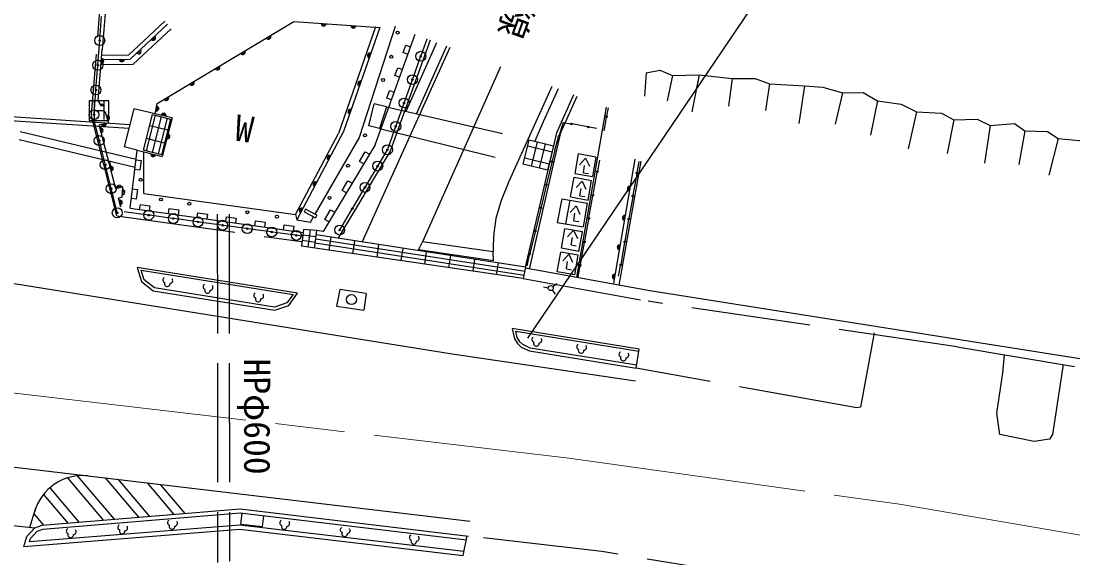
# Model space of a CAD drawing. Units: millimetres, scale not verified. Extents: x 40000 to 680000, y 20000 to 380000.
# Drawn here: x 91110 to 144076, y 294767 to 321815 of the extents above; entities that cross this region are included whole.
import ezdxf
from ezdxf.enums import TextEntityAlignment as Align

# ---------------------------------------------------------------- set-up
doc = ezdxf.new("R2010")
doc.units = ezdxf.units.MM
doc.header["$LTSCALE"] = 1000
doc.header["$PDMODE"] = 32
doc.header["$PDSIZE"] = 500
doc.linetypes.add('CHAIN', pattern=[18.5, 12, -1.5, 3.5, -1.5])
doc.linetypes.add('DASHED', pattern=[7.5, 6, -1.5])
for name, color, linetype, lineweight in [('M-BGD', 7, 'Continuous', 25), ('M-BGD-EXST', 7, 'Continuous', 25), ('M-BMK', 2, 'CHAIN', 13), ('M-STR-STRC', 7, 'Continuous', 25)]:
    doc.layers.add(name, color=color, linetype=linetype, lineweight=lineweight)
doc.layers.add('M-BMK-HTXT', color=7, linetype='Continuous')
doc.styles.add('ＭＳ ゴシック', font='')
doc.styles.get('ＭＳ ゴシック').set_extended_font_data('MS Gothic')

msp = doc.modelspace()

# ---------------------------------------------------------------- linework, layer by layer
at = {"layer": 'M-BGD', "linetype": 'DASHED'}
for p, q in [((96030, 334455), (94888, 320143)), ((110502, 317269), (112042, 320733)), ((112533, 320545), (111023, 317149)), ((94888, 320143), (94638, 317102)), ((118160, 318398), (117405, 316731)), ((96592, 316591), (86193, 317274)), ((96906, 314836), (86215, 317383)), ((109514, 317498), (116701, 315836)), ((96856, 314437), (86148, 316988)), ((96541, 316394), (86180, 317075)), ((95928, 311997), (94638, 317102)), ((109160, 316393), (116400, 314610)), ((117405, 316731), (116986, 315766)), ((109689, 315259), (107068, 310852)), ((95928, 311997), (105254, 310703)), ((100990, 312079), (101001, 294542)), ((101590, 312079), (101601, 294611)), ((116398, 308842), (122679, 307695)), ((138239, 305398), (122679, 307695)), ((134062, 306109), (133385, 302366)), ((138239, 305398), (160643, 301659)), ((140550, 304094), (140622, 305000)), ((133193, 302327), (122085, 304328)), ((140243, 302058), (140550, 304094)), ((143589, 304505), (143047, 300982)), ((133385, 302366), (133193, 302327)), ((140396, 300982), (140243, 302058)), ((142125, 300637), (140396, 300982)), ((143047, 300982), (142893, 300752)), ((142893, 300752), (142125, 300637)), ((120352, 295087), (113641, 295871)), ((143361, 291317), (120352, 295087))]:
    msp.add_line(p, q, dxfattribs=at)
at = {"layer": 'M-BGD'}
for p, q in [((95988, 330205), (95200, 320377)), ((95076, 320871), (95166, 322043)), ((98356, 321800), (96527, 320092)), ((96607, 319893), (98492, 321653)), ((97970, 317664), (104851, 321792)), ((104851, 321792), (109174, 321493)), ((108965, 321518), (107098, 316156)), ((109947, 321532), (108127, 315956)), ((98663, 321427), (96753, 319644)), ((109174, 321493), (107347, 316247)), ((109623, 317471), (110950, 321150)), ((94979, 319625), (95070, 320796)), ((111714, 320858), (109689, 315259)), ((110350, 320222), (110487, 320603)), ((110487, 320603), (110722, 320518)), ((111250, 320074), (111552, 320920)), ((94988, 317808), (95200, 320377)), ((96527, 320092), (95175, 320079)), ((110585, 320137), (110350, 320222)), ((110830, 318897), (111225, 320004)), ((94883, 318379), (94974, 319550)), ((95138, 319629), (96753, 319644)), ((95159, 319879), (96607, 319893)), ((109938, 319079), (110075, 319460)), ((110075, 319460), (110310, 319375)), ((110173, 318994), (109938, 319079)), ((122593, 319207), (122494, 318026)), ((122593, 319207), (123282, 319339)), ((123282, 319339), (123905, 319076)), ((123905, 319076), (123642, 317797)), ((123905, 319076), (125250, 319109)), ((125250, 319109), (124889, 317239)), ((125250, 319109), (126923, 318912)), ((126923, 318912), (126726, 317534)), ((126923, 318912), (128071, 318912)), ((128071, 318912), (128792, 318650)), ((110410, 317720), (110805, 318827)), ((128792, 318650), (128595, 317305)), ((128792, 318650), (130564, 318551)), ((130564, 318551), (130268, 316649)), ((130564, 318551), (131482, 318486)), ((131482, 318486), (132466, 318190)), ((94787, 317132), (94877, 318304)), ((95158, 317529), (94988, 317808)), ((109526, 317936), (109663, 318317)), ((109761, 317852), (109526, 317936)), ((109663, 318317), (109898, 318232)), ((118927, 318105), (118099, 316258)), ((118289, 316194), (119114, 318034)), ((132466, 318190), (132105, 316616)), ((132466, 318190), (133516, 318223)), ((133516, 318223), (134237, 317797)), ((134237, 317797), (133877, 316058)), ((134237, 317797), (135418, 317633)), ((96793, 317384), (96310, 315484)), ((97865, 317146), (96793, 317384)), ((97865, 317146), (97970, 317664)), ((108622, 316531), (108892, 317650)), ((109514, 317498), (108892, 317650)), ((108946, 315586), (109623, 317471)), ((109514, 317498), (109160, 316393)), ((109990, 316543), (110385, 317649)), ((119087, 308915), (120590, 317470)), ((120665, 317442), (120596, 317044)), ((135418, 317633), (136205, 317239)), ((95036, 315828), (94766, 316906)), ((95371, 317181), (95321, 317263)), ((95510, 316694), (95371, 317181)), ((97279, 315310), (97733, 317105)), ((97431, 315271), (97884, 317067)), ((97733, 317105), (98640, 316876)), ((97733, 315195), (98187, 316990)), ((98714, 316944), (97865, 317146)), ((98036, 315119), (98489, 316914)), ((98640, 316876), (98187, 315080)), ((98714, 316944), (98219, 314999)), ((98714, 316944), (98702, 316899)), ((120467, 316290), (120582, 316958)), ((136205, 317239), (135779, 315370)), ((136205, 317239), (137452, 317174)), ((137452, 317174), (138075, 316846)), ((138075, 316846), (137747, 315140)), ((138075, 316846), (139256, 316878)), ((139256, 316878), (139912, 316550)), ((95043, 316587), (95510, 316694)), ((95890, 313361), (95043, 316587)), ((98498, 316312), (97590, 316541)), ((107347, 316247), (104999, 311804)), ((109160, 316393), (108622, 316531)), ((109570, 315365), (109965, 316472)), ((116517, 309412), (118099, 316258)), ((118400, 316711), (118204, 316054)), ((118400, 316711), (118800, 316638)), ((119652, 316482), (118851, 316628)), ((120104, 316399), (119703, 316472)), ((139912, 316550), (139617, 314648)), ((139912, 316550), (141126, 316649)), ((141126, 316649), (141650, 316288)), ((141650, 316288), (141355, 314582)), ((141650, 316288), (142799, 316255)), ((142799, 316255), (143323, 315894)), ((95339, 314616), (95054, 315756)), ((98334, 315662), (97426, 315891)), ((104934, 312063), (107098, 316156)), ((108127, 315956), (105908, 312090)), ((116400, 314610), (116701, 315836)), ((116701, 315836), (117926, 315535)), ((116705, 309320), (118289, 316194)), ((116809, 314510), (117109, 315736)), ((117983, 315314), (118179, 315971)), ((143323, 315894), (142864, 314057)), ((143323, 315894), (144734, 315763)), ((96965, 315309), (96310, 315484)), ((96600, 312388), (96965, 315309)), ((96965, 315309), (98219, 314999)), ((98187, 315080), (97279, 315310)), ((97285, 313133), (97292, 315248)), ((108946, 315586), (106326, 311210)), ((108149, 314742), (108440, 315229)), ((108440, 315229), (108655, 315100)), ((109088, 314541), (109539, 315298)), ((117847, 315213), (116622, 315514)), ((117217, 314410), (117518, 315636)), ((117926, 315535), (117626, 314310)), ((117983, 315314), (117852, 314766)), ((96904, 314822), (97152, 314791)), ((97152, 314791), (97091, 314304)), ((108364, 314614), (108149, 314742)), ((117699, 314611), (116474, 314912)), ((117835, 314696), (117573, 313601)), ((119169, 315123), (118993, 314139)), ((120053, 314965), (119169, 315123)), ((120053, 314965), (119877, 313981)), ((120233, 314814), (120133, 314260)), ((122018, 314850), (120944, 308607)), ((121232, 308504), (122337, 314761)), ((122218, 314733), (122122, 314190)), ((95360, 314530), (95357, 314543)), ((95642, 313403), (95360, 314530)), ((97091, 314304), (96843, 314335)), ((108449, 313467), (109050, 314477)), ((117626, 314310), (116400, 314610)), ((118993, 314139), (119877, 313981)), ((119919, 313081), (120120, 314189)), ((122110, 314121), (121918, 313035)), ((107276, 313284), (107567, 313770)), ((107567, 313770), (107782, 313641)), ((118781, 312958), (118958, 313942)), ((118958, 313942), (119841, 313784)), ((119665, 312799), (119841, 313784)), ((95945, 312190), (95660, 313330)), ((96230, 313467), (95890, 313361)), ((96194, 312938), (96230, 313467)), ((96721, 313361), (96970, 313330)), ((96970, 313330), (96909, 312843)), ((97285, 313133), (104934, 312063)), ((107490, 313155), (107276, 313284)), ((107810, 312393), (108355, 313308)), ((108355, 313308), (108411, 313402)), ((117556, 313531), (117293, 312436)), ((96194, 312938), (96016, 312891)), ((96142, 312441), (96016, 312891)), ((96909, 312843), (96661, 312874)), ((97082, 312320), (97117, 312567)), ((97117, 312567), (97600, 312499)), ((118340, 312863), (118112, 311672)), ((118340, 312863), (119635, 312633)), ((118534, 311597), (118751, 312790)), ((118781, 312958), (119665, 312799)), ((119422, 311440), (119635, 312633)), ((119705, 311903), (119906, 313011)), ((121906, 312966), (121715, 311881)), ((97506, 312041), (96305, 312205)), ((96600, 312388), (105318, 311163)), ((97600, 312499), (97565, 312252)), ((98744, 311871), (97580, 312031)), ((98531, 312116), (98566, 312364)), ((98566, 312364), (99049, 312296)), ((99049, 312296), (99014, 312048)), ((99980, 311913), (100014, 312160)), ((100014, 312160), (100497, 312092)), ((100497, 312092), (100462, 311845)), ((104934, 312063), (104999, 311804)), ((105431, 312334), (105363, 312200)), ((105363, 312200), (105932, 311909)), ((106000, 312043), (105431, 312334)), ((106000, 312043), (105932, 311909)), ((106403, 311825), (106694, 312311)), ((106694, 312311), (106908, 312183)), ((107171, 311318), (107772, 312328)), ((117276, 312366), (117014, 311270)), ((99983, 311701), (98819, 311861)), ((101221, 311532), (100057, 311691)), ((102460, 311362), (101296, 311521)), ((101428, 311709), (101463, 311957)), ((101463, 311957), (101946, 311889)), ((101946, 311889), (101911, 311641)), ((102877, 311506), (102912, 311753)), ((102912, 311753), (103394, 311685)), ((103394, 311685), (103360, 311438)), ((104325, 311302), (104360, 311550)), ((104360, 311550), (104843, 311482)), ((104843, 311482), (104808, 311234)), ((104999, 311804), (105677, 311686)), ((105677, 311686), (105834, 311959)), ((106617, 311697), (106403, 311825)), ((118112, 311672), (119417, 311440)), ((119492, 310725), (119692, 311832)), ((121702, 311811), (121511, 310726)), ((103698, 311192), (102534, 311352)), ((104936, 311022), (103772, 311182)), ((105292, 310974), (105011, 311012)), ((105340, 311320), (105223, 310479)), ((105958, 310937), (105304, 311033)), ((106001, 311260), (105340, 311320)), ((105559, 310429), (105680, 311289)), ((105886, 310381), (106001, 311260)), ((116517, 309412), (105972, 311042)), ((106326, 311210), (106001, 311260)), ((106713, 310928), (106613, 310280)), ((116997, 311201), (116734, 310105)), ((118318, 310368), (118494, 311353)), ((119374, 311196), (118490, 311353)), ((119201, 310212), (119378, 311196)), ((116398, 308842), (105223, 310479)), ((105922, 310659), (105263, 310756)), ((116453, 308997), (105918, 310625)), ((116485, 309204), (105945, 310833)), ((107899, 310744), (107799, 310096)), ((109114, 310556), (109016, 309923)), ((119278, 309546), (119479, 310654)), ((121499, 310657), (121307, 309571)), ((110329, 310369), (110233, 309750)), ((111515, 310185), (111419, 309566)), ((112730, 309997), (112636, 309393)), ((116586, 309488), (116718, 310035)), ((118106, 309187), (118282, 310171)), ((119164, 310015), (118281, 310172)), ((119199, 310212), (118315, 310369)), ((118990, 309030), (119166, 310015)), ((105037, 308100), (96949, 309404)), ((96949, 309404), (97179, 308694)), ((113945, 309810), (113854, 309220)), ((115131, 309626), (115040, 309036)), ((116517, 309412), (116398, 308842)), ((122775, 308221), (116510, 309365)), ((119165, 308922), (119265, 309475)), ((121199, 308960), (121295, 309502)), ((97307, 308783), (97150, 309271)), ((97150, 309271), (104805, 308037)), ((118990, 309030), (118106, 309187)), ((97179, 308694), (97763, 308231)), ((97825, 308373), (97307, 308783)), ((103874, 307403), (97825, 308373)), ((107157, 308293), (106995, 307451)), ((108492, 308093), (107157, 308293)), ((97763, 308231), (103887, 307249)), ((104805, 308037), (104497, 307611)), ((104591, 307485), (105037, 308100)), ((108492, 308093), (108365, 307246)), ((146243, 304512), (122775, 308221)), ((104497, 307611), (103874, 307403)), ((103887, 307249), (104591, 307485)), ((106995, 307451), (108365, 307246)), ((122239, 305286), (115831, 306330)), ((115831, 306330), (115955, 305813)), ((116095, 305870), (116017, 306198)), ((116017, 306198), (122223, 305187)), ((115955, 305813), (116103, 305567)), ((116220, 305662), (116095, 305870)), ((116378, 305513), (116220, 305662)), ((116103, 305567), (116293, 305388)), ((116293, 305388), (116705, 305195)), ((116749, 305340), (116378, 305513)), ((116705, 305195), (122085, 304328)), ((122109, 304476), (116749, 305340)), ((122085, 304328), (122239, 305286)), ((92171, 296419), (102145, 297234)), ((102145, 297234), (113641, 295871)), ((86644, 296860), (91806, 296281)), ((92215, 296222), (102141, 297033)), ((102141, 297033), (113536, 295683)), ((102171, 296474), (102236, 297022)), ((103266, 296344), (103331, 296892)), ((91255, 295353), (102125, 296215)), ((91409, 295853), (91806, 296281)), ((102129, 296416), (91533, 295575)), ((91587, 295750), (91921, 296111)), ((91806, 296281), (92171, 296419)), ((91921, 296111), (92215, 296222)), ((102125, 296215), (113371, 294890)), ((113412, 295087), (102129, 296416)), ((102171, 296474), (103266, 296344)), ((91255, 295353), (91409, 295853)), ((91533, 295575), (91587, 295750)), ((113371, 294890), (113577, 295879))]:
    msp.add_line(p, q, dxfattribs=at)
for centre, radius in [((110072, 321235), 75), ((95073, 320834), 37.5), ((95073, 320834), 18.7), ((109750, 320014), 75), ((111238, 320039), 37.5), ((111238, 320039), 18.7), ((94976, 319588), 37.5), ((94976, 319588), 18.7), ((109339, 318845), 75), ((110818, 318862), 37.5), ((110818, 318862), 18.7), ((94880, 318341), 37.5), ((94880, 318341), 18.7), ((110398, 317685), 37.5), ((110398, 317685), 18.7), ((94784, 317095), 37.5), ((94784, 317095), 18.7), ((120589, 317001), 37.5), ((120589, 317001), 18.7), ((109978, 316507), 37.5), ((109978, 316507), 18.7), ((118826, 316633), 37.5), ((118826, 316633), 18.7), ((119678, 316477), 37.5), ((119678, 316477), 18.7), ((95045, 315792), 37.5), ((95045, 315792), 18.7), ((108427, 316053), 75), ((118192, 316012), 37.5), ((118192, 316012), 18.7), ((109558, 315330), 37.5), ((109558, 315330), 18.7), ((117844, 314731), 37.5), ((117844, 314731), 18.7), ((95348, 314579), 37.5), ((95348, 314579), 18.7), ((107570, 314522), 75), ((109069, 314509), 37.5), ((109069, 314509), 18.7), ((120126, 314225), 37.5), ((120126, 314225), 18.7), ((122116, 314155), 37.5), ((122116, 314155), 18.7), ((97128, 313820), 75), ((117564, 313566), 37.5), ((117564, 313566), 18.7), ((95651, 313367), 37.5), ((95651, 313367), 18.7), ((108430, 313435), 37.5), ((108430, 313435), 18.7), ((119912, 313046), 37.5), ((119912, 313046), 18.7), ((121912, 313001), 37.5), ((98149, 312825), 75), ((99582, 312608), 75), ((106641, 312905), 75), ((121912, 313001), 18.7), ((95954, 312154), 37.5), ((95954, 312154), 18.7), ((97543, 312036), 37.5), ((97543, 312036), 18.7), ((102507, 312184), 75), ((103996, 311958), 75), ((107791, 312360), 37.5), ((107791, 312360), 18.7), ((117285, 312401), 37.5), ((117285, 312401), 18.7), ((98782, 311866), 37.5), ((98782, 311866), 18.7), ((100020, 311696), 37.5), ((100020, 311696), 18.7), ((101258, 311527), 37.5), ((101258, 311527), 18.7), ((119699, 311868), 37.5), ((119699, 311868), 18.7), ((121709, 311846), 37.5), ((121709, 311846), 18.7), ((102497, 311357), 37.5), ((102497, 311357), 18.7), ((103735, 311187), 37.5), ((103735, 311187), 18.7), ((104974, 311017), 37.5), ((104974, 311017), 18.7), ((107152, 311286), 37.5), ((107152, 311286), 18.7), ((117005, 311235), 37.5), ((117005, 311235), 18.7), ((119485, 310689), 37.5), ((119485, 310689), 18.7), ((121505, 310691), 37.5), ((121505, 310691), 18.7), ((116726, 310070), 37.5), ((116726, 310070), 18.7), ((119271, 309511), 37.5), ((119271, 309511), 18.7), ((121301, 309537), 37.5), ((121301, 309537), 18.7), ((107746, 307785), 250)]:
    msp.add_circle(centre, radius, dxfattribs=at)
for centre, radius, start, end in [((106348, 321689), 125, 176.0416, 356.0416), ((106348, 321689), 62.5, 176.0416, 356.0416), ((107844, 321585), 125, 176.0416, 356.0416), ((107844, 321585), 62.5, 176.0416, 356.0416), ((97761, 320971), 125, 223.047, 43.047), ((97761, 320971), 62.5, 223.047, 43.047), ((103565, 321021), 125, 210.9623, 30.9623), ((103565, 321021), 62.5, 210.9623, 30.9623), ((95153, 319801), 125, 265.2728, 85.2729), ((97031, 320288), 125, 223.047, 43.047), ((97031, 320288), 62.5, 223.047, 43.047), ((102279, 320249), 125, 210.9623, 30.9623), ((102279, 320249), 62.5, 210.9623, 30.9623), ((108680, 320077), 125, 70.8069, 250.8068), ((108680, 320077), 62.5, 70.8069, 250.8068), ((95153, 319801), 62.5, 265.2728, 85.2729), ((96187, 319889), 125, 180.5477, 0.5477), ((96187, 319889), 62.5, 180.5477, 0.5477), ((100993, 319477), 125, 210.9623, 30.9623), ((100993, 319477), 62.5, 210.9623, 30.9623), ((99707, 318706), 125, 210.9623, 30.9623), ((99707, 318706), 62.5, 210.9623, 30.9623), ((108187, 318660), 125, 70.8069, 250.8068), ((108187, 318660), 62.5, 70.8069, 250.8068), ((98420, 317934), 125, 210.9623, 30.9623), ((98420, 317934), 62.5, 210.9623, 30.9623), ((95179, 317495), 125, 5.5652, 121.433), ((95179, 317495), 62.5, 20.7296, 121.433), ((97918, 317405), 125, 258.5793, 78.5793), ((97918, 317405), 62.5, 258.5793, 78.5793), ((107694, 317244), 125, 70.8069, 250.8068), ((107694, 317244), 62.5, 70.8069, 250.8068), ((95440, 316938), 125, 285.9088, 105.9088), ((95440, 316938), 62.5, 285.9088, 105.9088), ((98289, 317045), 125, 346.5616, 166.5616), ((98289, 317045), 62.5, 346.5616, 166.5616), ((95114, 316316), 125, 284.7067, 104.7066), ((95114, 316316), 62.5, 284.7067, 104.7066), ((95276, 316641), 125, 192.9467, 12.9467), ((95276, 316641), 62.5, 192.9467, 12.9467), ((98475, 315997), 125, 255.7352, 75.7352), ((98475, 315997), 62.5, 255.7352, 75.7352), ((97765, 315108), 125, 166.1156, 346.1157), ((97765, 315108), 62.5, 166.1156, 346.1157), ((106646, 314921), 125, 62.1356, 242.1356), ((106646, 314921), 62.5, 62.1356, 242.1356), ((95622, 314382), 125, 284.7067, 104.7066), ((95622, 314382), 62.5, 284.7067, 104.7066), ((105945, 313595), 125, 62.1356, 242.1356), ((105945, 313595), 62.5, 62.1356, 242.1356), ((96060, 313414), 125, 17.3683, 197.3683), ((96060, 313414), 62.5, 17.3683, 197.3683), ((96212, 313202), 125, 266.1841, 86.184), ((96212, 313202), 62.5, 266.1841, 86.184), ((121764, 313372), 125, 80.2441, 260.2441), ((121764, 313372), 62.5, 80.2441, 260.2441), ((96079, 312666), 125, 285.6229, 105.6229), ((96079, 312666), 62.5, 285.6229, 105.6229), ((105244, 312269), 125, 62.1356, 242.1356), ((105244, 312269), 62.5, 62.1356, 242.1356), ((121509, 311894), 125, 80.2441, 260.2441), ((121509, 311894), 62.5, 80.2441, 260.2441), ((121255, 310415), 125, 80.2441, 260.2441), ((121255, 310415), 62.5, 80.2441, 260.2441), ((98392, 308770), 144, 121.9791, 248.8504), ((98602, 308738), 144, 273.9083, 40.7764), ((121001, 308937), 125, 80.2441, 260.2441), ((121001, 308937), 62.5, 80.2441, 260.2441), ((98471, 308582), 142, 157.693, 5.064), ((100418, 308432), 144, 121.9791, 248.8504), ((100498, 308243), 142, 157.693, 5.064), ((100629, 308400), 144, 273.9083, 40.7764), ((102971, 307998), 144, 121.9791, 248.8504), ((103050, 307810), 142, 157.693, 5.064), ((103181, 307967), 144, 273.9083, 40.7764), ((116977, 305767), 144, 121.9791, 248.8504), ((117056, 305579), 142, 157.693, 5.064), ((117187, 305735), 144, 273.9083, 40.7764), ((119231, 305410), 144, 121.9791, 248.8504), ((119310, 305222), 142, 157.693, 5.064), ((119441, 305378), 144, 273.9083, 40.7764), ((121360, 305026), 144, 121.9791, 248.8504), ((121570, 304994), 144, 273.9083, 40.7764), ((121439, 304838), 142, 157.693, 5.064), ((98633, 296544), 144, 121.9791, 248.8504), ((104281, 296541), 144, 121.9791, 248.8504), ((93532, 296122), 144, 121.9791, 248.8504), ((93742, 296090), 144, 273.9067, 40.778), ((96122, 296313), 144, 121.9791, 248.8504), ((96201, 296125), 142, 157.693, 5.064), ((96332, 296281), 144, 273.9067, 40.778), ((98712, 296356), 142, 157.693, 5.064), ((98843, 296512), 144, 273.9067, 40.778), ((104360, 296353), 142, 157.693, 5.064), ((104491, 296509), 144, 273.9067, 40.778), ((107328, 296179), 144, 121.9791, 248.8504), ((107538, 296147), 144, 273.9067, 40.778), ((93611, 295934), 142, 157.693, 5.064), ((107407, 295991), 142, 157.693, 5.064), ((110805, 295797), 144, 121.9791, 248.8504), ((110884, 295609), 142, 157.693, 5.064), ((111016, 295765), 144, 273.9067, 40.778)]:
    msp.add_arc(centre, radius, start, end, dxfattribs=at)
for p in [(95073, 320834), (111238, 320039), (94976, 319588), (110818, 318862), (94880, 318341), (110398, 317685), (94784, 317095), (109978, 316507), (95045, 315792), (109558, 315330), (95348, 314579), (109069, 314509), (95651, 313367), (108430, 313435), (95954, 312154), (97543, 312036), (98782, 311866), (100020, 311696), (101258, 311527), (102497, 311357), (107152, 311286), (103735, 311187), (104974, 311017)]:
    msp.add_point(p, dxfattribs=at)
at = {"layer": 'M-BGD-EXST'}
for p, q in [((94537, 317803), (94537, 316803)), ((95537, 317803), (94537, 317803)), ((95537, 316803), (95537, 317803)), ((94787, 317753), (94787, 316853)), ((94787, 317303), (95287, 317303)), ((95287, 316853), (95287, 317753)), ((94537, 316803), (95537, 316803)), ((119236, 314578), (119539, 314911)), ((119539, 314911), (119730, 314503)), ((119427, 314169), (119483, 314540)), ((119427, 314169), (119674, 314132)), ((119061, 313421), (119364, 313754)), ((119364, 313754), (119555, 313346)), ((119252, 313012), (119308, 313383)), ((119252, 313012), (119499, 312975)), ((118752, 312165), (119055, 312498)), ((118943, 311757), (118999, 312128)), ((119055, 312498), (119246, 312090)), ((118943, 311757), (119190, 311719)), ((118626, 310941), (118929, 311275)), ((118929, 311275), (119120, 310866)), ((118817, 310533), (118873, 310904)), ((118817, 310533), (119064, 310496)), ((118384, 309735), (118687, 310068)), ((118687, 310068), (118878, 309660)), ((118574, 309327), (118631, 309698)), ((118574, 309327), (118822, 309289)), ((117413, 308419), (117660, 308382)), ((117858, 308263), (118006, 308061)), ((117884, 308437), (118085, 308585))]:
    msp.add_line(p, q, dxfattribs=at)
msp.add_circle((117784, 308363), 125, dxfattribs=at)
at = {"layer": 'M-BMK'}
for p, q in [((72140, 305264), (118689, 299799)), ((118689, 299799), (135340, 297474)), ((135340, 297474), (173294, 291009))]:
    msp.add_line(p, q, dxfattribs=at)
at = {"layer": 'M-STR-STRC'}
for p, q in [((116627, 305832), (129436, 324766)), ((112699, 320482), (108276, 310665)), ((115253, 319507), (111319, 310685)), ((117833, 318523), (115670, 313725)), ((115670, 313725), (115291, 312781)), ((115291, 312781), (115019, 311871)), ((115019, 311871), (114921, 311134)), ((114921, 311134), (114876, 310535)), ((111122, 310284), (111319, 310685)), ((114880, 310182), (111319, 310685)), ((114876, 310535), (114880, 310182)), ((114902, 309727), (111122, 310284)), ((114902, 309727), (114880, 310182)), ((84209, 309647), (112822, 305055)), ((112822, 305055), (122050, 303688)), ((82668, 300306), (91651, 299237)), ((91650, 299233), (113729, 296616)), ((93442, 298799), (95244, 296670)), ((93943, 298904), (95796, 296715)), ((95343, 298798), (97021, 296815)), ((92555, 298300), (94019, 296570)), ((95998, 298720), (97573, 296861)), ((97455, 298547), (98798, 296961)), ((98111, 298469), (99349, 297006)), ((92242, 297972), (93468, 296525)), ((91551, 296310), (91839, 297242)), ((91762, 296992), (92242, 296425))]:
    msp.add_line(p, q, dxfattribs=at)
msp.add_arc((94199, 296417), 2500, 83.2178, 164.8631, dxfattribs=at)

# ---------------------------------------------------------------- texts
at = {"layer": 'M-BGD-EXST', "style": 'ＭＳ ゴシック'}
msp.add_text('市道鳥越岡村線', height=1320, rotation=250.233, dxfattribs=at).set_placement((118994, 333242), align=Align.BOTTOM_LEFT)
at = {"layer": 'M-BMK-HTXT', "style": 'ＭＳ ゴシック'}
for s, rotation, p in [('W', 351.379, (102195, 315349)), ('HPφ600', 270.035, (101948, 301890))]:
    msp.add_text(s, height=1320, rotation=rotation, dxfattribs=at).set_placement(p, align=Align.BOTTOM_CENTER)

doc.saveas('drawing.dxf')
